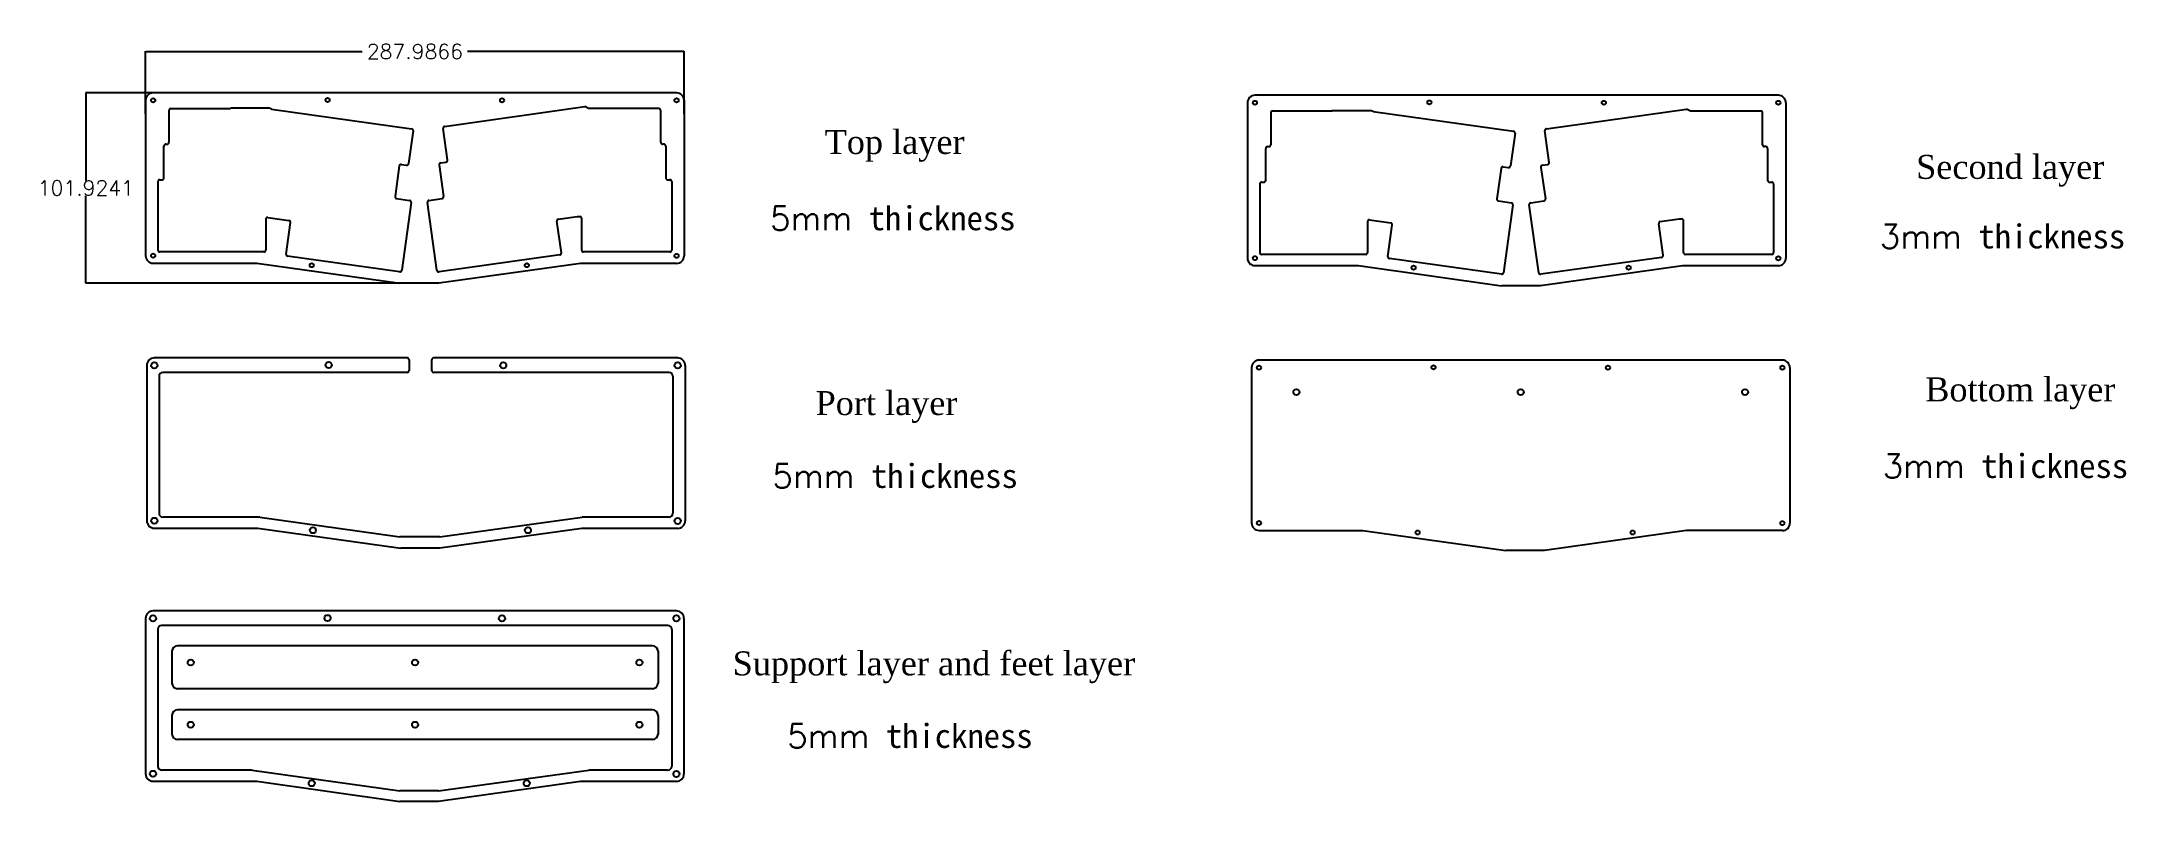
# Model space of a CAD drawing. Extents: x -81 to 1034, y -405 to 2.
import ezdxf

# ---------------------------------------------------------------- set-up
doc = ezdxf.new("R2010")
doc.units = 0
doc.header["$MEASUREMENT"] = 0
doc.styles.get("Standard").update_dxf_attribs({"font": 'txt.shx', "height": 8})
doc.dimstyles.get("Standard").update_dxf_attribs({"dimtxt": 0.18, "dimasz": 0.18, "dimexe": 0.18, "dimexo": 0.0625, "dimgap": 0.09, "dimtad": 0, "dimtih": 1, "dimtoh": 1, "dimdec": 4, "dimzin": 0, "dimdsep": 46, "dimtxsty": 'Standard', "dimcen": 0.09, "dimadec": 0, "dimazin": 0, "dimtfac": 1, "dimtdec": 4, "dimtofl": 0, "dimtmove": 0, "dimatfit": 3, "dimfxl": 1, "dimtolj": 1, "dimtzin": 0, "dimarcsym": 0})

# ---------------------------------------------------------------- blocks, each defined once
blk = doc.blocks.new('*D1')
at = {"color": 0, "linetype": 'Continuous', "lineweight": -2, "transparency": 16777216}
for p, q in [((-25.5, -36.9), (-25.5, -3.4)), ((-25.3, -3.6), (90.4, -3.6)), ((262.3, -3.6), (146.6, -3.6)), ((262.5, -36.9), (262.5, -3.4))]:
    blk.add_line(p, q, dxfattribs=at)
at = {"color": 0, "linetype": 'Continuous', "transparency": 16777216}
for points in [[(-25.3, -3.6), (-25.3, -3.6), (-25.5, -3.6)], [(262.3, -3.6), (262.3, -3.6), (262.5, -3.6)]]:
    blk.add_solid(points, dxfattribs=at)
at = {"layer": 'Defpoints', "color": 0, "linetype": 'Continuous', "transparency": 16777216}
for p in [(262.5, -3.6), (-25.5, -37), (262.5, -37)]:
    blk.add_point(p, dxfattribs=at)
at = {"color": 0, "linetype": 'Continuous', "transparency": 16777216, "insert": (118.5, -3.6), "char_height": 8, "attachment_point": 5}
blk.add_mtext('\\A1;287.9866', dxfattribs=at)
blk = doc.blocks.new('*D2')
at = {"color": 0, "linetype": 'Continuous', "lineweight": -2, "transparency": 16777216}
for p, q in [((124.9, -25.7), (-57.6, -25.7)), ((-57.5, -25.9), (-57.5, -72.6)), ((-57.5, -127.5), (-57.5, -80.8)), ((124.9, -127.7), (-57.6, -127.7))]:
    blk.add_line(p, q, dxfattribs=at)
at = {"color": 0, "linetype": 'Continuous', "transparency": 16777216}
for points in [[(-57.5, -25.9), (-57.4, -25.9), (-57.5, -25.7)], [(-57.5, -127.5), (-57.4, -127.5), (-57.5, -127.7)]]:
    blk.add_solid(points, dxfattribs=at)
at = {"layer": 'Defpoints', "color": 0, "linetype": 'Continuous', "transparency": 16777216}
for p in [(125, -25.7), (-57.5, -127.7), (125, -127.7)]:
    blk.add_point(p, dxfattribs=at)
at = {"color": 0, "linetype": 'Continuous', "transparency": 16777216, "insert": (-57.5, -76.7), "char_height": 8, "attachment_point": 5}
blk.add_mtext('\\A1;101.9241', dxfattribs=at)

msp = doc.modelspace()

# ---------------------------------------------------------------- linework, layer by layer
at = {"color": 0}
for p, q in [((-25.50216, -29.74697), (-25.50216, -112.91676)), ((258.48445, -25.74697), (-21.50216, -25.74697)), ((134.41828, -43.66566), (209.43108, -33.12268)), ((262.48445, -29.74697), (262.48445, -113.00636)), ((563.86611, -31.03846), (563.86611, -114.20825)), ((847.85272, -27.03846), (567.86611, -27.03846)), ((851.85272, -31.03846), (851.85272, -114.29785)), ((-13.01985, -35.16526), (-13.01985, -52.21526)), ((-12.01985, -34.16526), (19.8366, -34.16526)), ((20.24622, -33.83697), (40.15374, -33.83697)), ((41.76473, -34.45111), (116.77711, -44.98875)), ((249.04226, -34.17076), (211.47276, -34.17076)), ((250.04226, -52.22076), (250.04226, -35.17076)), ((576.34842, -36.45675), (576.34842, -53.50675)), ((577.34842, -35.45675), (609.20487, -35.45675)), ((609.61449, -35.12846), (629.52201, -35.12846)), ((631.133, -35.7426), (706.14539, -46.28024)), ((723.78655, -44.95715), (798.79936, -34.41417)), ((838.41053, -35.46225), (800.84103, -35.46225)), ((839.41053, -53.51225), (839.41053, -36.46225)), ((-15.74273, -71.26516), (-15.74273, -54.21526)), ((-14.74273, -53.21526), (-14.01985, -53.21526)), ((117.62911, -46.11825), (115.17988, -63.5476)), ((135.93972, -61.68003), (133.56723, -44.7951)), ((251.7299, -53.22076), (251.04226, -53.22076)), ((252.7299, -54.22076), (252.7299, -71.27076)), ((573.62555, -72.55665), (573.62555, -55.50675)), ((574.62555, -54.50675), (575.34842, -54.50675)), ((706.99738, -47.40974), (704.54816, -64.83909)), ((725.308, -62.97152), (722.93551, -46.08659)), ((841.09817, -54.51225), (840.41053, -54.51225)), ((842.09817, -55.51225), (842.09817, -72.56225)), ((110.18496, -64.8675), (107.88761, -81.20635)), ((111.31501, -64.01659), (114.04969, -64.4042)), ((131.50102, -64.32359), (133.87414, -81.20694)), ((132.3521, -63.19413), (135.0886, -62.80949)), ((699.55324, -66.15899), (697.25588, -82.49784)), ((700.68328, -65.30808), (703.41797, -65.69568)), ((720.86929, -65.61508), (723.24242, -82.49843)), ((721.72037, -64.48562), (724.45687, -64.10098)), ((-18.96216, -73.26516), (-18.96216, -109.91676)), ((-17.96216, -72.26516), (-16.74273, -72.26516)), ((253.7299, -72.27076), (254.92445, -72.27076)), ((255.92445, -73.27076), (255.92445, -109.92136)), ((570.40611, -74.55665), (570.40611, -111.20825)), ((571.40611, -73.55665), (572.62555, -73.55665)), ((843.09817, -73.56225), (844.29272, -73.56225)), ((845.29272, -74.56225), (845.29272, -111.21285)), ((108.73863, -82.33585), (115.69568, -83.31404)), ((116.54681, -84.44354), (111.44628, -120.7388)), ((130.30281, -120.73938), (125.20248, -84.44549)), ((126.05358, -83.31603), (133.02307, -82.3364)), ((698.1069, -83.62734), (705.06396, -84.60553)), ((705.91508, -85.73503), (700.81456, -122.03029)), ((719.67108, -122.03087), (714.57075, -85.73698)), ((715.42185, -84.60752), (722.39134, -83.62789)), ((38.73393, -93.31282), (38.73924, -109.91676)), ((39.8454, -92.44558), (51.11508, -94.02999)), ((49.59218, -112.04256), (51.9661, -95.15947)), ((196.87363, -111.38329), (194.50091, -94.5004)), ((195.35199, -93.37094), (205.41036, -91.95716)), ((205.41036, -91.95716), (206.74655, -91.95716)), ((207.74655, -109.92136), (207.74655, -92.95716)), ((628.1022, -94.60431), (628.10751, -111.20825)), ((629.21367, -93.73707), (640.48335, -95.32148)), ((638.96045, -113.33405), (641.33437, -96.45096)), ((786.2419, -112.67478), (783.86918, -95.79189)), ((784.72026, -94.66243), (794.77863, -93.24865)), ((794.77863, -93.24865), (796.11482, -93.24865)), ((797.11482, -111.21285), (797.11482, -94.24865)), ((254.92445, -110.92136), (208.74655, -110.92136)), ((-21.50216, -116.91676), (33.98074, -116.91676)), ((33.98074, -116.91676), (110.47216, -127.67069)), ((110.31676, -121.5897), (50.44353, -113.17226)), ((207.16029, -117.00636), (131.27703, -127.67126)), ((196.02253, -112.51273), (131.43224, -121.59048)), ((258.48445, -117.00636), (207.16029, -117.00636)), ((567.86611, -118.20825), (623.34901, -118.20825)), ((623.34901, -118.20825), (699.84043, -128.96218)), ((699.68504, -122.88119), (639.8118, -114.46375)), ((796.52856, -118.29785), (720.6453, -128.96275)), ((785.3908, -113.80422), (720.80051, -122.88197)), ((847.85272, -118.29785), (796.52856, -118.29785)), ((844.29272, -112.21285), (798.11482, -112.21285)), ((-24.89802, -171.62377), (-24.89802, -254.79356)), ((114.38191, -167.62377), (-20.89802, -167.62377)), ((-18.35801, -177.40377), (-18.35801, -250.79356)), ((114.38191, -175.40377), (-16.35801, -175.40377)), ((259.08859, -167.62377), (128.58191, -167.62377)), ((254.52859, -175.40377), (128.58191, -175.40377)), ((256.52859, -177.40377), (256.52859, -250.79816)), ((263.08859, -171.62377), (263.08859, -254.88316)), ((566.05482, -172.8239), (566.05482, -255.99369)), ((850.04143, -168.8239), (570.05482, -168.8239)), ((854.04143, -172.8239), (854.04143, -256.08329)), ((254.52859, -252.79816), (207.95419, -252.79816)), ((-20.89802, -258.79356), (34.58488, -258.79356)), ((34.58488, -258.79356), (111.0763, -269.54749)), ((207.76444, -258.88316), (131.88117, -269.54806)), ((259.08859, -258.88316), (207.76444, -258.88316)), ((570.05482, -259.99369), (625.53772, -259.99369)), ((625.53772, -259.99369), (702.02914, -270.74762)), ((798.71727, -260.08329), (722.83401, -270.74819)), ((850.04143, -260.08329), (798.71727, -260.08329)), ((-25.55044, -307.05911), (-25.55044, -390.22889)), ((113.72948, -303.05911), (-21.55044, -303.05911)), ((113.72948, -310.83911), (-17.01044, -310.83911)), ((258.43617, -303.05911), (113.72948, -303.05911)), ((253.87617, -310.83911), (113.72948, -310.83911)), ((262.43617, -307.05911), (262.43617, -390.31849)), ((-19.01044, -312.83911), (-19.01044, -386.22889)), ((245.58684, -321.68589), (-8.41316, -321.68589)), ((255.87617, -312.83911), (255.87617, -386.23349)), ((245.58684, -344.68589), (-8.41316, -344.68589)), ((245.58684, -355.95794), (-8.41316, -355.95794)), ((245.58684, -371.95794), (-8.41316, -371.95794)), ((253.87617, -388.23349), (211.52027, -388.23349)), ((-21.55044, -394.22889), (33.93246, -394.22889)), ((33.93246, -394.22889), (110.42388, -404.98283)), ((207.11201, -394.31849), (131.22875, -404.98339)), ((258.43617, -394.31849), (207.11201, -394.31849))]:
    msp.add_line(p, q, dxfattribs=at)
at = {"linetype": 'Continuous'}
for p, q in [((211.47276, -34.17076), (209.43108, -33.12268)), ((20.24622, -33.83697), (19.8366, -34.16526)), ((41.76473, -34.45111), (40.15374, -33.83697)), ((609.61449, -35.12846), (609.20487, -35.45675)), ((631.133, -35.7426), (629.52201, -35.12846)), ((800.84103, -35.46225), (798.79936, -34.41417)), ((37.73924, -110.91676), (-17.96216, -110.91676)), ((627.10751, -112.20825), (571.40611, -112.20825)), ((131.27703, -127.67126), (110.47216, -127.67069)), ((720.6453, -128.96275), (699.84043, -128.96218)), ((35.59848, -252.79356), (-16.35801, -252.79356)), ((131.80159, -263.35804), (110.44359, -263.35804)), ((131.88117, -269.54806), (111.0763, -269.54749)), ((722.83401, -270.74819), (702.02914, -270.74762)), ((-11.41316, -324.68589), (-11.41316, -341.68589)), ((248.58684, -324.68589), (248.58684, -341.68589)), ((-11.41316, -358.95794), (-11.41316, -368.95794)), ((248.58684, -358.95794), (248.58684, -368.95794)), ((31.40855, -388.22889), (-17.01044, -388.22889)), ((131.22875, -399.36731), (110.42388, -399.38201)), ((131.22875, -404.98339), (110.42388, -404.98283))]:
    msp.add_line(p, q, dxfattribs=at)
at = {"color": 7, "linetype": 'Continuous', "lineweight": 25}
for p, q in [((115.38191, -168.62377), (115.38191, -174.40377)), ((127.58191, -174.40377), (127.58191, -168.62377)), ((35.59848, -252.79356), (110.44359, -263.35804)), ((131.80159, -263.35804), (207.95419, -252.79816)), ((31.40855, -388.22889), (110.42388, -399.38201)), ((131.22875, -399.36731), (211.52027, -388.23349))]:
    msp.add_line(p, q, dxfattribs=at)
at = {"linetype": 'Continuous'}
for centre, radius in [((-21.50216, -29.74697), 1.1), ((71.82769, -29.583), 1.1), ((165.15445, -29.74697), 1.1), ((258.48445, -29.74697), 1.1), ((567.86611, -31.03846), 1.1), ((661.19596, -30.87449), 1.1), ((754.52272, -31.03846), 1.1), ((847.85272, -31.03846), 1.1), ((-21.50216, -112.91676), 1.1), ((63.35727, -118.01734), 1.1), ((178.39235, -118.02004), 1.1), ((258.48445, -113.00636), 1.1), ((567.86611, -114.20825), 1.1), ((652.72554, -119.30883), 1.1), ((767.76062, -119.31153), 1.1), ((847.85272, -114.29785), 1.1), ((-20.89802, -171.62377), 1.65), ((72.43184, -171.4598), 1.65), ((165.75859, -171.62377), 1.65), ((259.08859, -171.62377), 1.65), ((570.05482, -172.8239), 1.1), ((663.38467, -172.65993), 1.1), ((756.71143, -172.8239), 1.1), ((850.04143, -172.8239), 1.1), ((590.04812, -185.93397), 1.6), ((710.04812, -185.93397), 1.6), ((830.04812, -185.93397), 1.6), ((-20.89802, -254.79356), 1.65), ((259.08859, -254.88316), 1.65), ((570.05482, -255.99369), 1.1), ((850.04143, -256.08329), 1.1), ((63.96141, -259.89414), 1.6), ((178.9965, -259.89684), 1.6), ((654.91425, -261.09427), 1.1), ((769.94933, -261.09697), 1.1), ((-21.55044, -307.05911), 1.65), ((71.77941, -306.89513), 1.65), ((165.10617, -307.05911), 1.65), ((258.43617, -307.05911), 1.65), ((-1.41316, -330.68589), 1.6), ((118.58684, -330.68589), 1.6), ((238.58684, -330.68589), 1.6), ((-1.41316, -363.95794), 1.6), ((118.58684, -363.95794), 1.6), ((238.58684, -363.95794), 1.6), ((-21.55044, -390.22889), 1.65), ((258.43617, -390.31849), 1.65), ((63.30899, -395.32948), 1.6), ((178.34407, -395.33217), 1.6)]:
    msp.add_circle(centre, radius, dxfattribs=at)
for centre, radius, start, end in [((-21.50216, -29.74697), 4, 90, 180), ((258.48445, -29.74697), 4, 0, 90), ((567.86611, -31.03846), 4, 90, 180), ((847.85272, -31.03846), 4, 0, 90), ((-12.01985, -35.16526), 1, 90, 180), ((134.5575, -44.65592), 1, 97.9982273, 188.00045993), ((249.04226, -35.17076), 1, 0, 90), ((577.34842, -36.45675), 1, 90, 180), ((838.41053, -36.46225), 1, 0, 90), ((-14.74273, -54.21526), 1, 90, 180), ((-14.01985, -52.21526), 1, 270, 0), ((116.6379, -45.97985), 1.00083, 352.05172747, 82.00412048), ((251.04226, -52.22076), 1, 180, 270), ((251.7299, -54.22076), 1, 0, 90), ((574.62555, -55.50675), 1, 90, 180), ((575.34842, -53.50675), 1, 270, 0), ((706.00617, -47.27134), 1.00083, 352.05172747, 82.00412048), ((723.92577, -45.94741), 1, 97.9982273, 188.00045993), ((840.41053, -53.51225), 1, 180, 270), ((841.09817, -55.51225), 1, 0, 90), ((111.17566, -65.00737), 1.00052, 81.99445329, 171.96429829), ((114.18412, -63.40767), 1.00555, 262.3176632, 352.00099872), ((132.49129, -64.18439), 1, 98.00106215, 188.00137055), ((134.94946, -61.81922), 1, 277.9982273, 8.0009802), ((700.54394, -66.29886), 1.00052, 81.99445329, 171.96429829), ((703.55239, -64.69916), 1.00555, 262.3176632, 352.00099872), ((721.85956, -65.47588), 1, 98.00106215, 188.00137055), ((724.31773, -63.11071), 1, 277.9982273, 8.0009802), ((-17.96216, -73.26516), 1, 90, 180), ((-16.74273, -71.26516), 1, 270, 0), ((253.7299, -71.27076), 1, 180, 270), ((254.92445, -73.27076), 1, 0, 90), ((571.40611, -74.55665), 1, 90, 180), ((572.62555, -72.55665), 1, 270, 0), ((843.09817, -72.56225), 1, 180, 270), ((844.29272, -74.56225), 1, 0, 90), ((108.87787, -81.34559), 1, 171.9964632, 261.9964632), ((115.55659, -84.30428), 0.99996, 351.99456195, 82.00412429), ((126.19274, -84.3063), 1, 97.99932004, 188.00106334), ((132.88388, -81.34614), 1, 278.00106215, 8.00105258), ((698.24614, -82.63708), 1, 171.9964632, 261.9964632), ((704.92486, -85.59577), 0.99996, 351.99456195, 82.00412429), ((715.56101, -85.59779), 1, 97.99932004, 188.00106334), ((722.25215, -82.63762), 1, 278.00106215, 8.00105258), ((39.72601, -93.43843), 1, 83.14338813, 172.78399358), ((50.97584, -95.02025), 1, 351.99723425, 81.9961594), ((195.49118, -94.36121), 1, 98.00021615, 188.0009802), ((206.74655, -92.95716), 1, 0, 90), ((629.09428, -94.72992), 1, 83.14338813, 172.78399358), ((640.34411, -96.31174), 1, 351.99723425, 81.9961594), ((784.85945, -95.6527), 1, 98.00021615, 188.0009802), ((796.11482, -94.24865), 1, 0, 90), ((-17.96216, -109.91676), 1, 180, 270), ((37.73924, -109.91676), 1, 270, 0), ((195.88336, -111.52246), 1, 277.99993068, 8.00015252), ((208.74655, -109.92136), 1, 180, 270), ((254.92445, -109.92136), 1, 270, 0), ((571.40611, -111.20825), 1, 180, 270), ((627.10751, -111.20825), 1, 270, 0), ((798.11482, -111.21285), 1, 180, 270), ((844.29272, -111.21285), 1, 270, 0), ((-21.50216, -112.91676), 4, 180, 270), ((50.58261, -112.18181), 1.00017, 171.99723425, 262.00693391), ((110.45604, -120.59944), 1, 261.99394528, 351.98915588), ((131.29308, -120.60021), 1, 188.00015252, 277.99932004), ((258.48445, -113.00636), 4, 270, 0), ((567.86611, -114.20825), 4, 180, 270), ((639.95088, -113.47329), 1.00017, 171.99723425, 262.00693391), ((699.82431, -121.89093), 1, 261.99394528, 351.98915588), ((720.66135, -121.8917), 1, 188.00015252, 277.99932004), ((785.25163, -112.81395), 1, 277.99993068, 8.00015252), ((847.85272, -114.29785), 4, 270, 0), ((-20.89802, -171.62377), 4, 90, 180), ((-16.35801, -177.40377), 2, 90, 180), ((114.38191, -168.62377), 1, 0, 90), ((114.38191, -174.40377), 1, 270, 0), ((128.58191, -168.62377), 1, 90, 180), ((128.58191, -174.40377), 1, 180, 270), ((254.52859, -177.40377), 2, 0, 90), ((259.08859, -171.62377), 4, 0, 90), ((570.05482, -172.8239), 4, 90, 180), ((850.04143, -172.8239), 4, 0, 90), ((-20.89802, -254.79356), 4, 180, 270), ((-16.35801, -250.79356), 2, 180, 270), ((254.52859, -250.79816), 2, 270, 0), ((259.08859, -254.88316), 4, 270, 0), ((570.05482, -255.99369), 4, 180, 270), ((850.04143, -256.08329), 4, 270, 0), ((-21.55044, -307.05911), 4, 90, 180), ((-17.01044, -312.83911), 2, 90, 180), ((253.87617, -312.83911), 2, 0, 90), ((258.43617, -307.05911), 4, 0, 90), ((-8.41316, -324.68589), 3, 90, 180), ((245.58684, -324.68589), 3, 0, 90), ((-8.41316, -341.68589), 3, 180, 270), ((245.58684, -341.68589), 3, 270, 0), ((-8.41316, -358.95794), 3, 90, 180), ((245.58684, -358.95794), 3, 0, 90), ((-8.41316, -368.95794), 3, 180, 270), ((245.58684, -368.95794), 3, 270, 0), ((-21.55044, -390.22889), 4, 180, 270), ((-17.01044, -386.22889), 2, 180, 270), ((253.87617, -386.23349), 2, 270, 0), ((258.43617, -390.31849), 4, 270, 0)]:
    msp.add_arc(centre, radius, start, end, dxfattribs=at)

# ---------------------------------------------------------------- texts
at = {"linetype": 'Continuous', "char_height": 12.8343769, "attachment_point": 1}
for s, insert in [('{\\fTimes New Roman|b0|i0|c0|p18;Top layer}', (337.71403, -45.61859)), ('{\\fTimes New Roman|b0|i0|c0|p18;Second layer}', (921.56187, -58.94411)), ('5mm{\\fSimSun|b0|i0|c134|p2; thickness}', (308.48666, -86.44655)), ('3mm{\\fSimSun|b0|i0|c134|p2; thickness}', (902.10485, -96.1725)), ('{\\fTimes New Roman|b0|i0|c0|p18;Bottom layer}', (926.42612, -178.04877)), ('{\\fTimes New Roman|b0|i0|c0|p18;Port layer}', (332.84977, -185.38426)), ('3mm{\\fSimSun|b0|i0|c134|p2; thickness}', (903.64901, -219.05982)), ('5mm{\\fSimSun|b0|i0|c134|p2; thickness}', (309.74403, -224.37864)), ('{\\fTimes New Roman|b0|i0|c0|p18;Support layer and feet layer}', (288.50116, -324.71063)), ('5mm{\\fSimSun|b0|i0|c134|p2; thickness}', (317.67294, -363.54937))]:
    msp.add_mtext_dynamic_manual_height_columns(s, width=273.6348487, gutter_width=1, heights=[0], dxfattribs=dict(at, insert=insert))

# ---------------------------------------------------------------- dimensions: what is measured, and where the dimension line sits
at = {"linetype": 'Continuous'}
dim = msp.add_linear_dim(base=(262.48445, -3.59231), p1=(-25.50216, -36.95175), p2=(262.48445, -36.95175), dimstyle='Standard', dxfattribs=at)
dim.commit()
dim.dimension.update_dxf_attribs({"geometry": '*D1', "text_midpoint": (118.49114, -3.59231)})
dim = msp.add_linear_dim(base=(-57.45248, -127.67109), p1=(124.99354, -25.74697), p2=(124.99076, -127.67109), angle=90, dimstyle='Standard', dxfattribs=at)
dim.commit()
dim.dimension.update_dxf_attribs({"geometry": '*D2', "text_midpoint": (-57.45248, -76.70903)})

doc.saveas('drawing.dxf')
